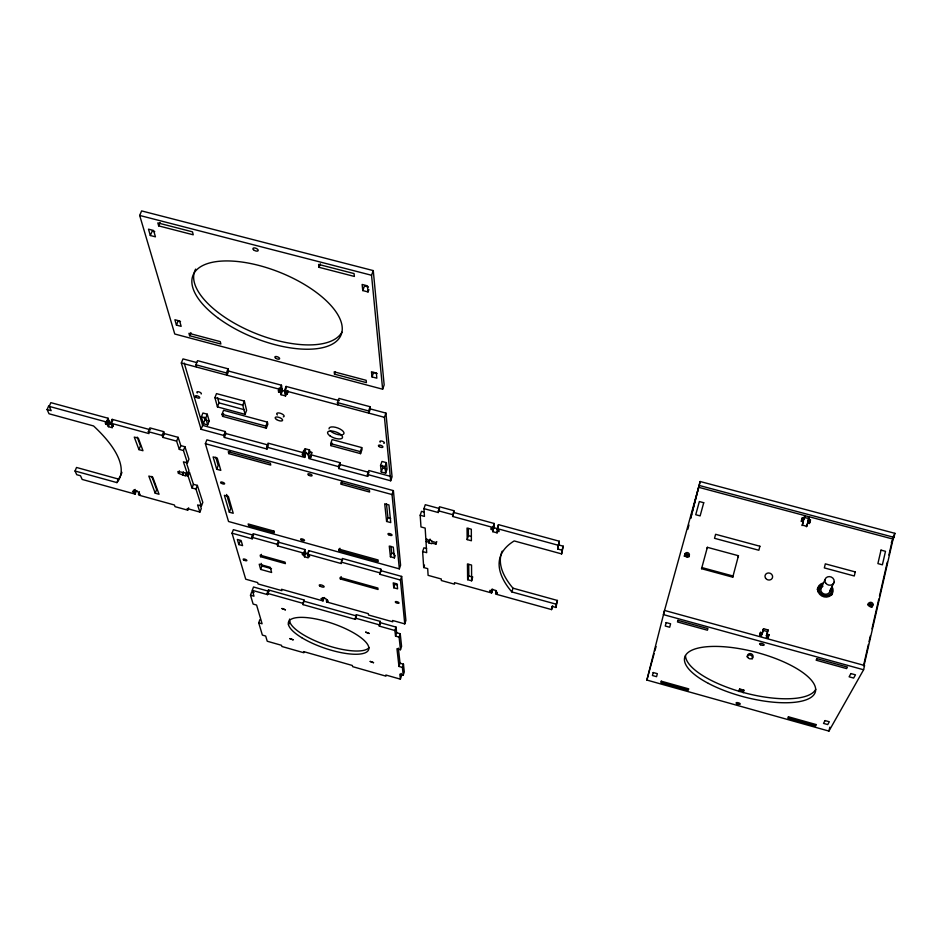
<?xml version="1.0" encoding="UTF-8"?>
<svg xmlns="http://www.w3.org/2000/svg" width="942" height="942" viewBox="0 0 942 942"><rect width="100%" height="100%" fill="white"/><g stroke="black" fill="none" stroke-linecap="round" stroke-linejoin="round"><path stroke-width="1.41" d="M426.596 548.55L423.888 547.797L422.628 551.565L423.712 567.531L427.692 568.638L428.104 575.35L441.292 579L441.362 580.531L454.539 584.181L454.491 582.662L491.583 592.954L492.383 589.468M492.796 531.677L494.091 525.954L492.796 531.677L497.093 532.854L497.941 530.216M492.819 529.922L490.959 529.404L490.982 528.109L492.854 528.615L494.138 523.469L453.891 512.495L453.844 510.682L439.49 506.772L438.254 512.53L423.959 508.633L425.278 504.7L439.573 508.586L438.254 512.53M494.138 523.469L492.854 528.615M496.375 590.575L495.574 594.061L551.588 609.592L552.718 605.847M497.093 532.854L497.977 528.45M497.14 531.1L499.013 531.606L499.048 530.311L497.176 529.793L498.471 524.647L559.289 541.226L557.688 548.998L562.033 550.175L561.644 553.908L514.191 540.943A169.937 62.09 15.6 0 0 511.836 591.929L556.298 604.234L555.957 607.484L551.918 606.365L551.588 609.592M498.471 524.647L497.176 529.793M557.688 548.998L559.289 541.226M502.168 551.164A169.795 62.36 15.6 0 0 513.001 588.185L557.428 600.466L555.957 607.484M558.9 545.006L563.245 546.195L561.644 553.908M863.508 665.735L868.394 644.446M869.042 641.608L870.349 635.932M871.974 628.844L878.815 599.041M879.463 596.204L887.282 562.15M888.918 555.062L892.168 540.873M864.038 665.617L893.075 539.107L809.225 516.769L807.847 521.209L809.767 521.727L810.485 519.925L808.566 519.419L807.847 521.209M863.602 669.762L864.579 665.499L664.546 610.44L646.871 680.065L828.936 731.086L863.602 669.762L663.392 614.596L698.599 487.285L804.939 515.627L803.573 520.066L801.666 519.56L801.171 521.503M891.332 542.521L893.982 537.34L894.9 533.325L700.153 481.515L690.745 517.935M871.915 605.164L871.503 606.954L869.254 606.342M828.936 731.086L829.855 727.165M806.458 526.778L807.836 522.327L809.755 522.845L810.485 519.925M807.836 522.327L806.835 526.319L802.407 525.13L803.396 521.15L801.63 520.679L802.36 517.759L804.28 518.277M808.566 519.419L809.225 516.769M809.284 523.658L809.767 521.727M802.031 525.589L803.396 521.15M803.573 520.066L804.939 515.627M766.376 635.732L767.012 634.143L768.978 634.684L768.331 636.274L766.376 635.732L768.06 629.962L763.538 628.714L761.854 634.484L759.888 633.954L760.524 632.353L762.478 632.894L763.538 628.714M767.012 634.143L768.06 629.962M767.812 638.311L768.331 636.274M768.978 634.684L768.201 637.746L766.235 637.204M743.191 692.735L743.85 690.145L739.706 688.991L739.176 690.333L743.309 691.487L743.85 690.145M760.524 632.353L759.735 635.426L761.701 635.968M687.86 529.239L688.943 525M690.71 518.394L691.793 514.144M692.523 511.306L700.153 481.515M739.046 691.581L739.706 688.991M707.36 547.326L701.554 568.709L732.746 577.187L738.457 555.733L707.36 547.326L707.03 548.491M646.871 680.065L647.931 676.226M648.273 674.861L654.125 653.63M654.878 650.804L656.079 646.553M684.387 556.192L684.869 554.449M701.554 568.709L701.884 567.567L733.111 576.045L732.746 577.187M556.298 604.234L557.428 600.466M562.033 550.175L563.245 546.195M511.836 591.929L513.001 588.185M491.583 592.954L492.76 589.245M472.448 578.317L471.648 580.802L467.644 579.695L468.833 575.974L468.727 564.458M467.173 539.601L467.044 528.05L471.318 529.216L471.389 540.767L467.173 539.601L468.433 535.727L468.362 528.474M259.886 619.624L258.72 622.839L262.371 635.096L265.691 636.05L267.222 641.231L281.528 645.305L281.858 646.483L303.889 652.759L303.595 651.593L352.39 665.488L352.602 666.642L385.996 676.156L385.843 675.014L400.385 679.158L399.832 674.201L403.211 675.167L404.283 671.94L403.459 664.157L400.032 663.192L398.36 648.131M738.081 556.887L738.457 555.733M403.211 675.167L402.375 667.419L398.961 666.441L400.032 663.192M492.878 527.438L452.596 516.44L453.844 510.682M402.375 667.419L403.459 664.157M452.596 516.44L453.891 512.495M400.385 679.158L401.445 675.956L401.174 673.471M398.961 666.441L396.959 648.72L400.468 649.721L399.102 637.122L400.232 633.742L396.653 632.73L396.029 627.101L380.462 622.721L380.285 621.402L356.347 614.667L355.405 619.377L303.065 604.634L303.948 599.924L268.446 589.939L267.222 593.295L267.587 594.649L252.279 590.34L253.504 586.996L268.811 591.305L267.587 594.649M253.551 535.268L233.357 529.663L232.026 533.196L245.721 579.2L257.649 582.556L258.049 583.946L281.917 590.658L281.564 589.268L323 600.914L321.045 598.559L322.611 598.994L322.329 597.617L325.956 598.641L326.238 600.019L327.804 600.454L328.004 601.455L326.438 601.02L326.615 601.938L368.31 613.654L368.51 614.996L392.743 621.802L392.59 620.472L404.754 623.887L405.896 620.448L401.657 576.422L381.051 570.699L380.874 569.18L342.311 558.465L341.31 563.587L307.457 554.179L308.74 550.599L342.57 560.007M423.712 567.531L424.524 565.059M400.468 649.721L401.575 646.389L400.232 633.742M429.611 539.636L428.81 542.898L431.836 543.734L431.789 543.004L435.922 544.146L436.758 541.603M399.102 637.122L395.534 636.109L394.898 630.504L396.029 627.101M422.628 551.565L426.691 552.683L425.996 541.414L426.844 538.871M395.534 636.109L396.653 632.73M428.81 542.898L430.082 539.095M404.754 623.887L400.444 580.037L401.657 576.422M394.898 630.504L379.308 626.112L380.285 621.402M379.308 626.112L380.462 622.721M399.349 568.874L400.585 565.224L393.391 490.617L206.875 439.843L205.368 443.694L228.541 521.503L399.349 568.874L392.037 494.562L393.391 490.617M393.768 587.773L393.238 582.862L397.088 583.934L397.595 588.844L393.768 587.773L394.981 584.205L397.524 584.911M435.922 544.146L435.84 542.474L431.707 541.332L431.66 540.602L425.89 539.731L425.16 528.085L420.98 526.943L420.191 515.239L421.51 511.341L424.336 512.118M394.392 557.888L393.297 547.184L389.27 546.066L390.424 556.781L394.392 557.888L395.228 555.415M400.444 580.037L379.826 574.302L380.874 569.18M379.826 574.302L381.051 570.699M390.424 556.781L391.684 553.095L390.965 546.372M386.609 521.456L384.701 503.793L388.94 504.947L390.753 522.598L386.609 521.456L387.927 517.629L386.479 503.994M355.405 619.377L356.347 614.667M390.695 476.417L368.84 470.494L367.439 474.474L390.683 480.785L392.06 476.793L385.926 413.102L370.359 408.934L370.112 406.72L338.99 398.419L337.46 402.611L337.778 404.836M381.263 471.989L380.556 465.478L381.969 461.439L386.385 462.64L387.056 469.175L385.655 473.178L381.263 471.989L382.664 467.986L382.381 465.36M385.655 473.178L384.984 466.667L386.385 462.64M326.615 601.938L327.416 599.665M340.368 578.965L340.109 577.505L377.872 588.043L378.06 589.492L340.368 578.965L341.181 576.622M390.683 480.785L384.442 417.318L385.926 413.102M339.096 550.67L338.837 549.092L378.048 559.96L378.237 561.526L339.096 550.67L339.956 548.244M322.823 600.007L323.624 597.734M323 600.914L324.201 597.511M311.778 455.01L339.909 462.64L338.484 466.608L338.779 468.539L367.674 476.381L368.605 473.732M370.359 408.934L368.852 413.149L368.605 410.936L370.112 406.72M303.065 604.634L303.948 599.924M360.55 453.644L360.291 451.63L361.74 447.58L332.126 439.584L330.654 443.623L330.983 445.648L360.55 453.644L361.999 449.605L361.74 447.58M382.64 389.211L384.159 384.925L373.267 270.601L141.618 210.914L139.675 215.447L174.753 334.01L382.64 389.211L371.548 275.264L373.267 270.601M372.019 376.906L371.466 371.749L376.329 373.032L376.847 378.178L372.019 376.906L373.562 372.585L377.189 373.538M288.488 624.723L289.653 621.473M341.24 484.282L340.945 482.422L369.382 490.181L369.617 492.03L341.24 484.282L342.158 481.692M307.457 554.179L307.681 555.203L309.329 555.662L309.565 556.781L307.916 556.322L308.234 557.852L304.431 556.793L304.101 555.262L302.453 554.803L302.205 553.684L303.866 554.143L304.925 549.539L278.879 542.309L278.502 540.743L253.127 533.702L251.797 537.246L252.232 538.812L232.026 533.196M303.866 554.143L304.925 549.539M304.101 555.262L305.385 551.706L305.714 553.237L304.431 556.793M307.681 555.203L308.529 552.824M338.779 468.539L340.203 464.583L339.909 462.64M330.983 445.648L331.961 442.964M303.642 553.107L277.572 545.865L278.879 542.309M338.484 466.608L308.929 458.577L308.682 457.282L310.554 457.788L311.743 452.395L309.871 451.889L309.506 449.923L305.161 448.745L303.713 452.702L304.089 454.668L302.358 454.197L303.807 450.252L305.538 450.712L305.161 448.745M310.554 457.788L311.743 452.395M260.651 569.415L259.215 564.211L270.26 567.308L271.626 572.489L260.651 569.415L261.911 565.977L261.205 563.375M303.383 452.737L268.081 443.152L266.598 447.085L304.749 457.447L304.502 456.14L302.629 455.634L303.607 453.008M304.089 454.668L305.055 452.03M334.528 374.186L334.186 371.831L366.155 380.309L366.414 382.64L334.528 374.186L335.317 372.043M304.502 456.14L305.962 452.195L304.749 457.447M310.295 456.352L308.411 455.846L308.046 453.879L309.506 449.923M368.039 291.938L367.415 285.826L362.128 284.46L362.776 290.572L368.039 291.938L368.887 289.63M308.411 455.846L309.871 451.889M277.572 545.865L277.195 544.311L278.502 540.743M260.581 556.698L260.18 555.191L285.061 562.139L285.426 563.634L260.581 556.698L261.44 554.367M258.72 622.839L262.1 623.792L256.589 605.047L253.127 604.069L250.49 595.214L251.714 591.894L254.046 592.553M362.776 290.572L364.472 285.968L368.416 286.992M252.232 538.812L253.115 536.445M238.844 544.582L237.337 539.448L241.093 540.496L242.589 545.63L238.844 544.582L240.151 541.085M285.897 391.648L285.12 393.721L287.11 394.251L286.792 392.614L284.79 392.084L285.968 388.964M280.092 387.81L282.082 388.339L280.516 392.484L280.975 394.71L285.556 395.946L286.733 392.838M286.792 392.614L287.569 390.541M287.11 394.251L288.287 391.142M184.22 363.059L202.612 425.395L225.315 431.554L223.796 435.463L224.349 437.441L267.045 449.04L268.034 446.426M280.516 392.484L278.526 391.954L278.973 388.234M278.526 391.954L279.315 389.882M266.327 428.174L265.868 426.125L267.387 422.122L223.572 410.3L222.018 414.268L222.583 416.352L266.327 428.174L267.846 424.183L267.387 422.122M278.184 390.318L280.186 390.848L279.88 389.352L281.458 385.196L228.623 371.089L228.046 368.805L197.526 360.656L195.877 364.778L196.525 367.062M280.186 390.848L281.752 386.691L281.458 385.196M280.975 394.71L282.541 390.577L282.082 388.339M284.79 392.084L284.496 390.589L286.062 386.432L339.308 400.644M319.044 267.316L318.62 264.419L354.051 273.569L354.38 276.442L319.044 267.316L320.362 263.854M229.342 512.201L224.373 495.315L228.341 496.399L233.227 513.284L229.342 512.201L230.708 508.586L226.598 494.468M228.8 453.62L228.27 451.713L270.319 463.17L270.754 465.065L228.8 453.62L229.777 451.053M245.061 414.339L246.604 410.323L244.367 401.104L216.495 393.615L214.906 397.642L217.437 406.885L245.061 414.339L242.8 405.154L244.367 401.104M201.435 505.995L202.824 502.404L197.361 485.389L193.428 484.306L189.507 472.283L188.059 475.969L191.991 487.968L195.936 489.051L201.435 505.995L197.573 504.936L199.916 512.083L187.164 508.539L187.729 510.175L175.012 506.655L174.435 505.006L138.898 495.162L138.462 494.055L139.416 491.689M199.916 512.083L201.294 508.503L200.128 504.924M216.731 469.269L213.104 456.905L217.237 458.036L220.817 470.388L216.731 469.269L218.191 465.513L215.777 457.235M224.349 437.441L225.856 433.544L225.315 431.554M801.666 519.56L802.36 517.759M191.991 487.968L193.428 484.306M222.583 416.352L223.607 413.703M187.729 510.175L188.647 507.809M195.936 489.051L197.361 485.389M228.623 371.089L226.998 375.222L226.421 372.938L228.046 368.805M186.339 472.778L185.633 476.004L178.462 473.331L177.861 471.542L184.55 472.684L187.47 474.191L188.93 470.494L186.233 462.216M207.652 424.913L209.195 420.992L207.24 414.186L202.93 413.02L201.376 416.965L203.366 423.747L207.652 424.913L205.697 418.13L207.24 414.186M217.437 406.885L219.003 402.882L217.567 397.595M178.462 473.331L179.427 470.87M182.442 474.427L183.419 471.966M182.701 475.204L183.678 472.743M187.47 474.191L183.407 461.815L187.458 462.922L188.942 459.19L184.938 446.743L180.829 445.613L178.132 437.335L164.344 433.579L163.684 431.636L149.884 427.88L148.341 431.683L149.036 433.614L110.591 423.123L112.157 419.355L150.567 429.823M223.796 435.463L201.082 429.293L202.612 425.395M203.366 423.747L204.909 419.838L204.12 417.106M187.458 462.922L183.443 450.523L179.333 449.405L180.829 445.613M183.443 450.523L184.938 446.743M761.854 634.484L762.478 632.894M155.218 493.208L148.812 476.051L152.734 477.135L159.057 494.267L155.218 493.208L156.643 489.628L151.744 476.393M179.333 449.405L176.613 441.139L178.132 437.335M176.613 441.139L162.813 437.382L162.154 435.44L163.684 431.636M162.813 437.382L164.344 433.579M201.082 429.293L181.335 363.011L182.995 358.902L196.796 362.588M121.918 472.319A165.98 55.354 23.4 0 1 118.374 479.054L76.526 467.467L75.042 471.012L76.726 474.709L80.506 475.757L82.154 479.431L135.106 494.103L132.528 491.312L134.176 491.771L135.13 489.404M134.659 492.996L135.613 490.629M135.106 494.103L136.531 490.57M138.957 449.628L134.27 437.088L138.356 438.195L142.984 450.735L138.957 449.628L140.464 445.907L137.202 437.1M189.613 335.729L188.93 333.303L220.263 341.616L220.875 344.018L189.613 335.729L190.885 332.585M75.042 471.012L116.926 482.61L118.374 479.054M176.448 325.096L174.882 319.738L179.616 320.987L181.158 326.344L176.448 325.096L178.168 320.892L180.523 321.516M110.591 423.123L111.097 424.43L112.875 424.913L113.44 426.337L111.662 425.855L112.428 427.786L108.33 426.667L107.565 424.736L105.787 424.253L105.221 422.828L106.999 423.311L106.481 422.004L108.059 418.236L50.844 402.646L49.231 406.391L51.151 410.653L47.1 409.546L48.713 405.814M105.787 424.253L107.364 420.485L109.131 420.968L109.896 422.911L108.33 426.667M106.999 423.311L108.566 419.543L108.059 418.236M107.565 424.736L109.131 420.968M111.097 424.43L112.663 420.65L112.157 419.355M150.32 235.5L148.483 229.165L153.617 230.496L155.43 236.831L150.32 235.5L152.227 231.025L154.782 231.685M158.668 225.88L157.832 222.901L192.486 231.85L193.24 234.805L158.668 225.88L160.105 222.489M820.918 588.738L824.992 579.683M829.926 591.176L834.106 582.144M892.251 538.53L894.9 533.325M139.675 215.447L371.548 275.264M699.07 485.424L893.982 537.34M195.877 364.778L226.421 372.938M337.46 402.611L368.605 410.936M181.335 363.011L279.88 389.352M284.496 390.589L384.442 417.318M282.541 390.577L284.825 391.189M214.906 397.642L242.8 405.154M219.003 402.882L243.848 409.582M222.018 414.268L265.868 426.125M330.654 443.623L360.291 451.63M201.376 416.965L205.697 418.13M380.556 465.478L384.984 466.667M204.909 419.838L209.195 420.992M382.664 467.986L385.949 468.869M685.011 553.766L689.426 554.968M868.194 603.433L872.716 604.658L872.139 605.753L867.629 604.529M868.536 604.258L870.797 604.87M684.716 554.92L689.12 556.121M303.713 452.702L308.046 453.879M685.482 556.486L687.684 557.087M225.856 433.544L268.529 445.13M340.203 464.583L369.076 472.413M205.368 443.694L392.037 494.562M148.341 431.683L162.154 435.44M438.171 510.729L452.537 514.638M49.231 406.391L106.481 422.004M494.055 527.732L558.076 545.218M420.191 515.239L424.442 516.404L423.959 508.633M468.433 535.727L471.247 536.493M387.927 517.629L390.683 518.383M762.902 630.316L767.424 631.564M185.374 475.239L188.059 475.969M425.996 541.414L428.775 542.18M391.684 553.095L394.333 553.825M468.833 575.974L472.837 577.081M138.462 494.055L140.111 494.503L137.32 491.159L133.517 490.099L134.176 491.771M491.606 591.941L489.875 591.458L489.899 590.351L491.63 590.834L491.653 589.315L495.657 590.422L495.622 591.941L497.352 592.424L497.329 593.531L495.598 593.048M251.797 537.246L277.195 544.311M341.051 562.056L379.638 572.783M305.714 553.237L308.246 553.943M261.911 565.977L271.508 568.662M304.266 601.279L356.559 615.997M267.222 593.295L302.747 603.292M355.181 618.058L379.143 624.805M250.49 595.214L253.999 596.204L252.279 590.34M47.1 409.546L49.019 413.773L93.552 425.949A166.122 55.107 23.3 0 1 116.926 482.61M268.446 589.939L268.811 591.305M266.598 447.085L267.045 449.04M308.74 550.599L308.964 551.635M285.12 393.721L285.556 395.946M286.062 386.432L286.356 387.927M302.358 454.197L302.629 455.634M367.439 474.474L367.674 476.381M467.644 579.695L467.456 563.928L471.542 565.059L471.648 580.802M341.887 332.232A79.729 35.29 21.9 0 1 257.025 333.986A79.729 35.29 21.9 0 1 193.899 274.098M194.182 272.803A79.729 35.29 21.9 0 1 195.665 269.106M815.772 689.273A67.506 23.22 14.7 0 1 745.758 693.147A67.506 23.22 14.7 0 1 685.505 655.597M369.134 647.507A42.343 13.011 19 0 1 323.942 644.304A42.343 13.011 19 0 1 289.606 619.071M277.384 414.951A3.945 1.566 20.8 0 1 277.984 412.926A3.945 1.566 20.8 0 1 283.024 414.574A3.945 1.566 20.8 0 1 283.295 416.894M380.215 442.163A2.379 0.954 19.4 0 1 380.733 440.986A2.379 0.954 19.4 0 1 383.783 441.975A2.379 0.954 19.4 0 1 383.794 443.341M197.361 392.955A2.367 0.918 21.8 0 1 197.467 391.719A2.367 0.918 21.8 0 1 200.293 392.484A2.367 0.918 21.8 0 1 201.176 393.98M329.052 428.893A7.901 3.156 20 0 1 337.954 428.068A7.901 3.156 20 0 1 343.253 434.38M342.17 434.78A7.901 3.156 20 0 1 330.324 430.894M867.923 604.976A2.355 2.108 24.2 0 1 871.032 604.269A2.355 2.108 24.2 0 1 872.045 607.225M684.398 556.322A2.284 2.084 14.3 0 1 686.93 554.308A2.284 2.084 14.3 0 1 688.885 556.981M831.904 586.56A7.795 7.018 22 0 1 828.995 596.51A7.795 7.018 22 0 1 818.327 592.224A7.795 7.018 22 0 1 823.108 583.027M817.173 589.598A7.771 7.006 22 0 1 822.342 584.711M831.127 588.244A7.771 7.006 22 0 1 831.48 595.356M746.994 656.857A2.85 2.626 22.1 0 1 750.727 655.196A2.85 2.626 22.1 0 1 752.211 659M831.291 588.632A6.241 5.617 22 0 1 827.794 595.379A6.241 5.617 22 0 1 819.976 592.235A6.241 5.617 22 0 1 822.119 584.935M817.927 591.67A6.205 5.593 22.1 0 1 819.387 589.162M829.89 594.908A6.205 5.593 22.1 0 1 829.337 596.274M830.032 590.069A4.675 4.215 22 0 1 826.428 594.19A4.675 4.215 22 0 1 821.165 591.317A4.675 4.215 22 0 1 822.943 586.195M281.929 608.508L285.391 609.804L281.929 608.508M289.771 638.582L293.103 639.806L289.771 638.582M881.017 550.128L877.897 563.599L882.395 564.811L885.504 551.317L881.017 550.128M365.708 632.164L369.17 633.46L365.708 632.164M855.242 571.912L854.276 575.986L824.332 567.908L825.322 563.846L855.242 571.912M370.206 661.437L373.527 662.673L370.206 661.437M653.206 672.529L652.429 675.52L656.562 676.674L657.351 673.683L653.206 672.529M666.147 622.568L665.252 626.018L669.68 627.242L670.598 623.792L666.147 622.568M759.888 546.23L758.852 550.258L714.519 538.306L715.602 534.302L759.888 546.23M703.733 502.722L700.13 515.898L695.738 514.721L699.353 501.544L703.733 502.722M661.249 681.184L660.884 682.538L688.284 690.215L688.72 688.873L661.249 681.184M677.934 620.342L677.486 621.956L707.407 630.21L707.925 628.608L677.934 620.342M788.442 716.791L787.806 718.087L815.678 725.905L816.373 724.622L788.442 716.791M816.879 658.646L816.125 660.189L846.599 668.596L847.423 667.066L816.879 658.646M825.062 720.571L823.508 723.397L827.724 724.575L829.301 721.76L825.062 720.571M850.897 673.565L849.119 676.815L853.652 678.063L855.466 674.825L850.897 673.565M273.945 531.111L248.146 523.952L248.594 525.577L274.334 532.713L273.945 531.111M217.59 317.642A79.823 35.148 21.9 0 0 340.839 335.482A79.823 35.148 21.9 0 0 242.718 262.147A79.823 35.148 21.9 0 0 217.59 317.642M275.735 358.254A2.52 1.06 21.3 0 0 279.597 358.772A2.52 1.06 21.3 0 0 276.406 356.535A2.52 1.06 21.3 0 0 275.735 358.254M253.445 249.677A2.814 1.295 22.7 0 0 257.99 250.855A2.814 1.295 22.7 0 0 255.282 248.064A2.814 1.295 22.7 0 0 253.445 249.677M708.384 683.397A67.565 23.114 14.7 0 0 814.795 693.336A67.565 23.114 14.7 0 0 727 647.001A67.565 23.114 14.7 0 0 708.384 683.397M736.879 703.733A2.155 0.707 14.9 0 0 740.224 704.027A2.155 0.707 14.9 0 0 737.339 702.591A2.155 0.707 14.9 0 0 736.879 703.733M760.477 644.728A2.355 0.836 14.5 0 0 764.15 644.987A2.355 0.836 14.5 0 0 761.03 643.362A2.355 0.836 14.5 0 0 760.477 644.728M301.687 637.652A42.378 12.953 19 0 0 368.028 650.781A42.378 12.953 19 0 0 316.076 619A42.378 12.953 19 0 0 301.687 637.652M243.872 560.043A1.955 0.636 20.1 0 0 246.851 560.572A1.955 0.636 20.1 0 0 244.343 559.042A1.955 0.636 20.1 0 0 243.872 560.043M395.899 602.562A1.966 0.648 18.5 0 0 399.008 603.127A1.966 0.648 18.5 0 0 396.617 601.62A1.966 0.648 18.5 0 0 395.899 602.562M320.092 586.159A2.591 0.848 19.3 0 0 324.119 586.89A2.591 0.848 19.3 0 0 320.881 584.876A2.591 0.848 19.3 0 0 320.092 586.159M276.512 419.508A3.956 1.554 20.8 0 0 282.576 420.415A3.956 1.554 20.8 0 0 277.572 417.035A3.956 1.554 20.8 0 0 276.512 419.508M379.155 446.579A2.379 0.954 19.4 0 0 382.888 447.132A2.379 0.954 19.4 0 0 379.991 445.13A2.379 0.954 19.4 0 0 379.155 446.579M195.771 396.959A2.367 0.918 21.8 0 0 199.586 397.983A2.367 0.918 21.8 0 0 197.219 395.864A2.367 0.918 21.8 0 0 195.771 396.959M330.112 435.969A7.901 3.132 20 0 0 342.417 437.83A7.901 3.132 20 0 0 332.62 431.118A7.901 3.132 20 0 0 330.112 435.969M388.61 534.703A2.143 0.777 18.9 0 0 392.002 535.268A2.143 0.777 18.9 0 0 389.387 533.549A2.143 0.777 18.9 0 0 388.61 534.703M308.587 475.121A2.237 0.836 20 0 0 312.061 475.675A2.237 0.836 20 0 0 309.247 473.814A2.237 0.836 20 0 0 308.587 475.121M221.382 483.27A2.155 0.765 20.8 0 0 224.632 483.799A2.155 0.765 20.8 0 0 221.853 482.033A2.155 0.765 20.8 0 0 221.382 483.27M301.334 539.978A2.061 0.707 19.7 0 0 304.513 540.52A2.061 0.707 19.7 0 0 301.923 538.883A2.061 0.707 19.7 0 0 301.334 539.978M805.233 517.558A2.296 0.966 13.5 0 0 808.86 517.664A2.296 0.966 13.5 0 0 805.857 516.004A2.296 0.966 13.5 0 0 805.233 517.558M765.552 578.188A3.862 3.509 19.1 0 0 772.181 578.353A3.862 3.509 19.1 0 0 768.672 572.96A3.862 3.509 19.1 0 0 765.552 578.188M868.901 605.482A2.355 2.108 24.2 0 0 872.916 605.588A2.355 2.108 24.2 0 0 870.714 602.303A2.355 2.108 24.2 0 0 868.901 605.482M685.541 556.098A2.296 2.096 14.3 0 0 689.344 555.238A2.296 2.096 14.3 0 0 686.494 552.601A2.296 2.096 14.3 0 0 685.541 556.098M747.877 657.481A2.85 2.626 22.1 0 0 752.764 657.598A2.85 2.626 22.1 0 0 750.197 653.56A2.85 2.626 22.1 0 0 747.877 657.481M825.616 582.98A4.734 4.251 21.7 0 0 833.694 583.18A4.734 4.251 21.7 0 0 829.325 576.598A4.734 4.251 21.7 0 0 825.616 582.98"/></g></svg>
